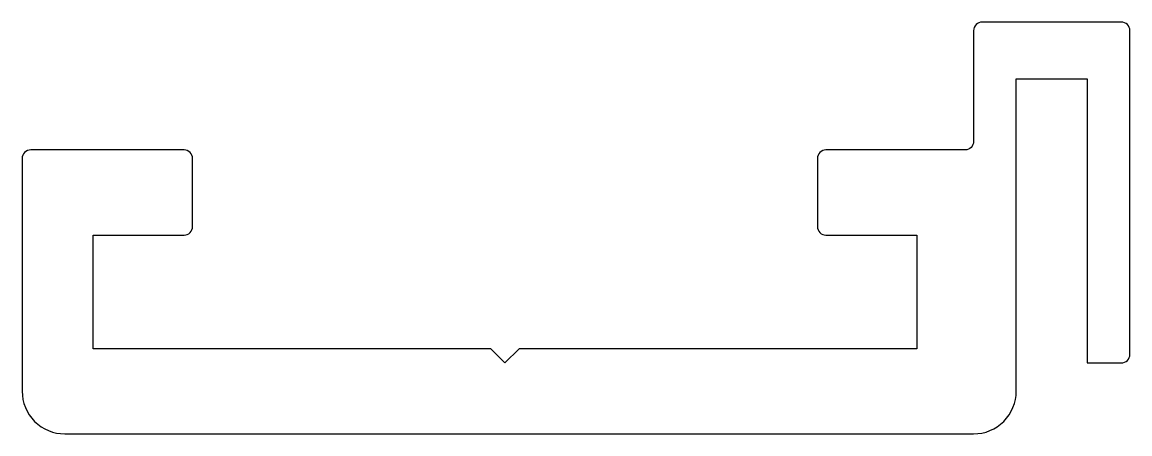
# Model space of a CAD drawing. Extents: x 238.6 to 277.6, y 258.5 to 273.
import ezdxf

# ---------------------------------------------------------------- set-up
doc = ezdxf.new("R2010")
doc.units = 0
doc.layers.add('ANA', color=220, linetype='CONTINUOUS')

msp = doc.modelspace()

# ---------------------------------------------------------------- linework, layer by layer
at = {"layer": 'ANA'}
msp.add_lwpolyline([(244.583, 268.19, 0.414214), (244.283, 268.49), (238.883, 268.49, 0.414214), (238.583, 268.19), (238.583, 259.99, 0.414214), (240.083, 258.49), (272.083, 258.49, 0.414214), (273.583, 259.99), (273.583, 270.99), (276.083, 270.99), (276.083, 260.99), (277.283, 260.99, 0.414214), (277.583, 261.29), (277.583, 272.69, 0.414214), (277.283, 272.99), (272.383, 272.99, 0.414214), (272.083, 272.69), (272.083, 268.79, -0.414214), (271.783, 268.49), (266.883, 268.49, 0.414214), (266.583, 268.19), (266.583, 265.79, 0.414214), (266.883, 265.49), (270.083, 265.49), (270.083, 261.49), (256.083, 261.49), (255.583, 260.99), (255.083, 261.49), (241.083, 261.49), (241.083, 265.49), (244.283, 265.49, 0.414214), (244.583, 265.79)], format="xyb", close=True, dxfattribs=at)

doc.saveas('drawing.dxf')
